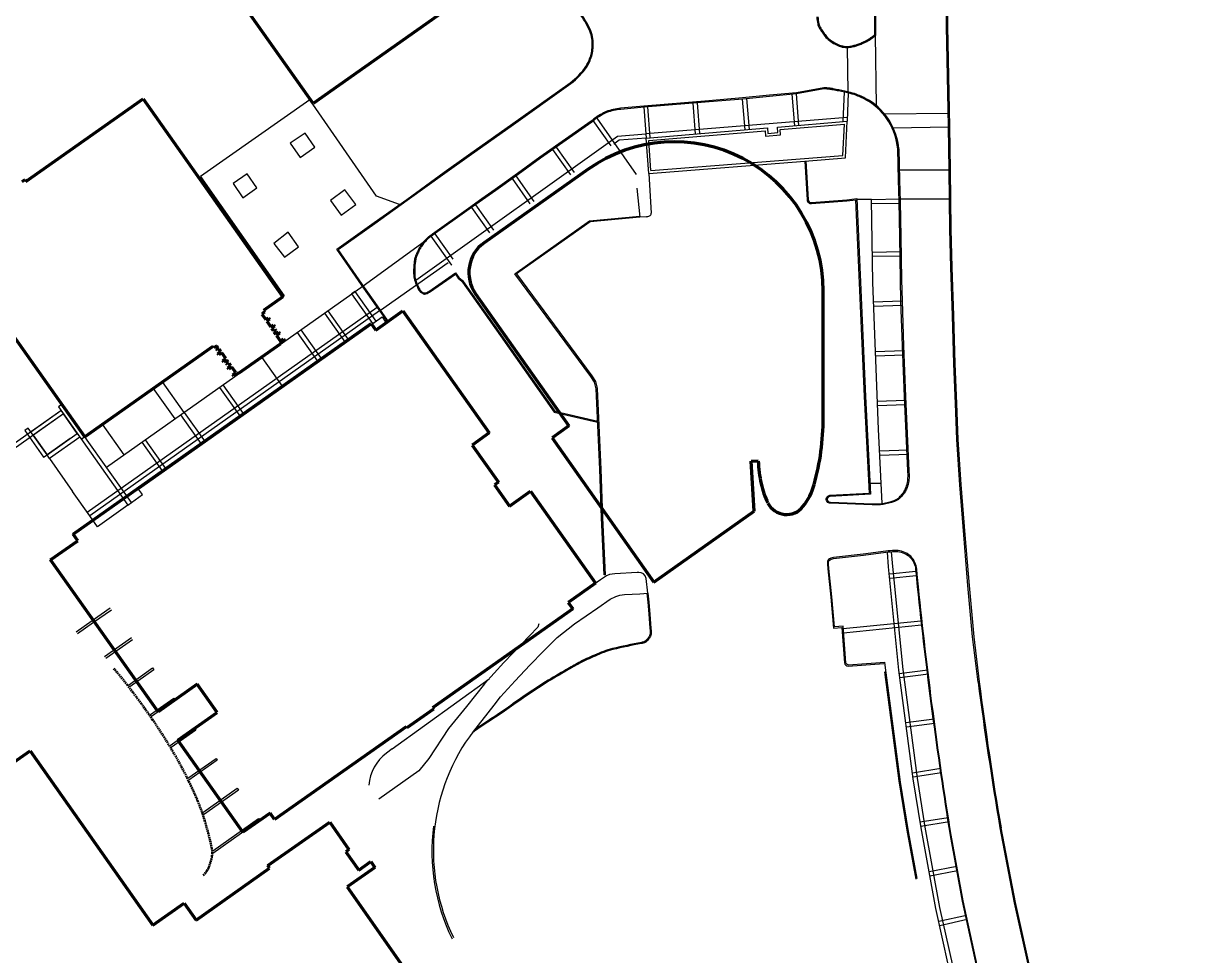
# Model space of a CAD drawing. Header units: millimetres. Extents: x -153 to 768, y -685 to 849.
# Drawn here: x 102.2 to 267.1, y -171.8 to -40.6 of the extents above; entities that cross this region are included whole.
import ezdxf

# ---------------------------------------------------------------- set-up
doc = ezdxf.new("R2010")
doc.units = ezdxf.units.MM
doc.header["$LTSCALE"] = 1.5
doc.linetypes.add('Dash', pattern=[6, 3, -3])
doc.linetypes.add('HIDDEN2', pattern=[0.1875, 0.125, -0.0625])
doc.layers.add('A-AREA', color=32, linetype='Dash', lineweight=9)
doc.layers.add('PD-Sidewalk', color=254, linetype='Continuous', true_color=0xe6e6e6)

msp = doc.modelspace()

# ---------------------------------------------------------------- linework, layer by layer
at = {"layer": 'A-AREA', "color": 7, "linetype": 'Continuous', "lineweight": 90}
for p, q in [((143.04, -51.81, 0), (123.35, -23.9, 0)), ((170.96, -32.12, 0), (143.04, -51.81, 0)), ((102.55, -62.82, 0), (119.08, -51.16, 0)), ((119.08, -51.16, 0), (138.77, -79.07, 0)), ((102.05, -62.82, 0), (102.47, -62.53, 0)), ((102.47, -62.53, 0), (102.61, -62.74, 0)), ((181.76, -61.07, 0), (167.09, -71.43, 0)), ((102.61, -62.74, 0), (102.53, -62.8, 0)), ((110.86, -98.76, 0), (91.16, -70.85, 0)), ((138.77, -79.07, 0), (136.03, -81, 0)), ((165.89, -78.62, 0), (179.04, -97.24, 0)), ((214.83, -96.11, 0), (214.83, -78.2, 0)), ((136.18, -81.21, 0), (135.8, -81.48, 0)), ((135.8, -81.48, 0), (136.36, -82.26, 0)), ((136.03, -81, 0), (136.18, -81.21, 0)), ((136.36, -82.26, 0), (136.73, -82, 0)), ((136.88, -82.21, 0), (136.51, -82.47, 0)), ((136.73, -82, 0), (136.88, -82.21, 0)), ((151.86, -83.74, 0), (155.67, -81.05, 0)), ((155.67, -81.05, 0), (167.81, -98.22, 0)), ((109.22, -112.49, 0), (151.21, -82.83, 0)), ((136.51, -82.47, 0), (137.06, -83.26, 0)), ((137.06, -83.26, 0), (137.44, -83, 0)), ((137.58, -83.2, 0), (137.17, -83.5, 0)), ((137.17, -83.5, 0), (137.39, -83.81, 0)), ((137.39, -83.81, 0), (137.64, -83.63, 0)), ((137.44, -83, 0), (137.58, -83.2, 0)), ((137.75, -83.8, 0), (137.51, -83.97, 0)), ((137.51, -83.97, 0), (137.72, -84.29, 0)), ((137.64, -83.63, 0), (137.75, -83.8, 0)), ((137.72, -84.29, 0), (138.14, -83.99, 0)), ((138.14, -83.99, 0), (138.29, -84.2, 0)), ((151.21, -82.83, 0), (151.86, -83.74, 0)), ((138.36, -85.72, 0), (132.55, -89.82, 0)), ((138.29, -84.2, 0), (137.87, -84.49, 0)), ((137.87, -84.49, 0), (138.43, -85.28, 0)), ((138.99, -85.2, 0), (138.35, -85.65, 0)), ((138.35, -85.65, 0), (138.36, -85.72, 0)), ((138.43, -85.28, 0), (138.84, -84.99, 0)), ((138.84, -84.99, 0), (138.99, -85.2, 0)), ((128.89, -86.04, 0), (110.86, -98.76, 0)), ((129.04, -86.25, 0), (128.89, -86.04, 0)), ((129.45, -85.96, 0), (129.04, -86.25, 0)), ((129.42, -86.44, 0), (129.67, -86.27, 0)), ((129.54, -86.61, 0), (129.42, -86.44, 0)), ((129.67, -86.27, 0), (129.45, -85.96, 0)), ((129.79, -86.43, 0), (129.54, -86.61, 0)), ((129.59, -87.04, 0), (130.01, -86.74, 0)), ((129.74, -87.24, 0), (129.59, -87.04, 0)), ((130.16, -86.95, 0), (129.74, -87.24, 0)), ((130.01, -86.74, 0), (129.79, -86.43, 0)), ((130.71, -87.74, 0), (130.16, -86.95, 0)), ((130.3, -88.03, 0), (130.71, -87.74, 0)), ((130.44, -88.24, 0), (130.3, -88.03, 0)), ((130.86, -87.95, 0), (130.44, -88.24, 0)), ((130.83, -88.44, 0), (131.08, -88.26, 0)), ((130.95, -88.6, 0), (130.83, -88.44, 0)), ((131.08, -88.26, 0), (130.86, -87.95, 0)), ((131.2, -88.43, 0), (130.95, -88.6, 0)), ((131, -89.03, 0), (131.42, -88.74, 0)), ((131.15, -89.24, 0), (131, -89.03, 0)), ((131.56, -88.94, 0), (131.15, -89.24, 0)), ((131.42, -88.74, 0), (131.2, -88.43, 0)), ((132.12, -89.73, 0), (131.56, -88.94, 0)), ((131.7, -90.03, 0), (132.12, -89.73, 0)), ((131.85, -90.23, 0), (131.7, -90.03, 0)), ((132.49, -89.78, 0), (131.85, -90.23, 0)), ((132.55, -89.82, 0), (132.49, -89.78, 0)), ((179.04, -97.24, 0), (176.65, -98.93, 0)), ((167.81, -98.22, 0), (165.4, -99.92, 0)), ((165.4, -99.92, 0), (169.1, -105.15, 0)), ((176.65, -98.93, 0), (190.97, -119.21, 0)), ((204.68, -102.19, 0), (205.69, -102.13, 0)), ((205.1, -109.23, 0), (204.68, -102.19, 0)), ((169.1, -105.15, 0), (168.55, -105.54, 0)), ((168.55, -105.54, 0), (170.66, -108.52, 0)), ((170.66, -108.52, 0), (173.61, -106.44, 0)), ((173.61, -106.44, 0), (182.76, -119.38, 0)), ((190.97, -119.21, 0), (205.1, -109.23, 0)), ((106.05, -116.1, 0), (109.87, -113.41, 0)), ((109.87, -113.41, 0), (109.22, -112.49, 0)), ((121.18, -137.51, 0), (106.05, -116.1, 0)), ((182.76, -119.38, 0), (178.94, -122.08, 0)), ((179.59, -122.99, 0), (159.84, -136.95, 0)), ((178.94, -122.08, 0), (179.59, -122.99, 0)), ((126.69, -133.61, 0), (121.18, -137.51, 0)), ((129.51, -137.6, 0), (126.69, -133.61, 0)), ((123.99, -141.5, 0), (129.51, -137.6, 0)), ((159.95, -137.11, 0), (156.22, -139.75, 0)), ((159.84, -136.95, 0), (159.95, -137.11, 0)), ((156.1, -139.58, 0), (137.6, -152.66, 0)), ((156.22, -139.75, 0), (156.1, -139.58, 0)), ((133.13, -154.44, 0), (123.99, -141.5, 0)), ((99.89, -145.29, 0), (103.16, -142.98, 0)), ((103.16, -142.98, 0), (120.45, -167.53, 0)), ((136.95, -151.74, 0), (133.13, -154.44, 0)), ((136.64, -159.15, 0), (145.35, -153.01, 0)), ((137.6, -152.66, 0), (136.95, -151.74, 0)), ((145.35, -153.01, 0), (148.06, -156.87, 0)), ((148.06, -156.87, 0), (147.61, -157.18, 0)), ((147.61, -157.18, 0), (149.44, -159.78, 0)), ((126.54, -166.81, 0), (136.89, -159.52, 0)), ((136.89, -159.52, 0), (136.64, -159.15, 0)), ((151.72, -159.39, 0), (147.8, -162.14, 0)), ((149.44, -159.78, 0), (151.15, -158.58, 0)), ((151.15, -158.58, 0), (151.72, -159.39, 0)), ((147.8, -162.14, 0), (168.86, -192.05, 0)), ((120.45, -167.53, 0), (124.86, -164.42, 0)), ((124.86, -164.42, 0), (126.54, -166.81, 0))]:
    msp.add_line(p, q, dxfattribs=at)
for centre, radius, start, end in [((193.86, -78.2, 0), 20.97, 0, 125.2327), ((170.11, -75.63, 0), 5.17, 125.7145, 215.3151), ((179.58, -96.11, 0), 35.25, 344.588, 0), ((222.39, -101.67, 0), 16.71, 181.6065, 192.8509), ((217.01, -103.08, 0), 11.15, 191.9023, 206.6696), ((205.13, -103.15, 0), 8.75, 321.4985, 344.588), ((209.68, -106.77, 0), 2.94, 206.6696, 321.4985)]:
    msp.add_arc(centre, radius, start, end, dxfattribs=at)
at = {"layer": 'PD-Sidewalk', "color": 9}
for p, q in [((222.32, -52.15, 0), (222.19, -42.23, 0)), ((189.57, -52.35, 0), (189.91, -56.71, 0)), ((218.21, -53.79, 0), (189.86, -56.11, 0)), ((217.96, -59.48, 0), (218.21, -54.34, 0)), ((223.46, -53.31, 0), (232.41, -53.18, 0)), ((217.61, -59.14, 0), (217.83, -54.74, 0)), ((224.66, -55.25, 0), (232.45, -55.12, 0)), ((190.26, -61.67, 0), (189.91, -56.71, 0)), ((190.58, -61.28, 0), (190.3, -57.04, 0)), ((190.58, -61.28, 0), (217.61, -59.14, 0)), ((190.26, -61.67, 0), (212.22, -59.93, 0)), ((212.22, -59.93, 0), (217.96, -59.48, 0)), ((190.26, -61.67, 0), (190.63, -67.28, 0)), ((225.53, -61.19, 0), (232.56, -61.19, 0)), ((225.65, -65.26, 0), (232.58, -65.26, 0)), ((189.91, -67.78, 0), (189.01, -67.85, 0)), ((113.92, -103.06, 0), (150.07, -77.49, 0)), ((109.82, -98.31, 0), (107.87, -95.54, 0)), ((110.87, -98.78, 0), (110.52, -99.03, 0)), ((224.14, -118.08, 0), (227.87, -117.7, 0)), ((224.2, -118.68, 0), (227.93, -118.3, 0)), ((215.88, -121.33, 0), (216.28, -125.69, 0)), ((217.65, -125.76, 0), (228.59, -124.67, 0)), ((217.7, -126.36, 0), (228.66, -125.26, 0)), ((216.28, -125.69, 0), (217.47, -125.6, 0)), ((217.47, -125.6, 0), (217.83, -130.59, 0)), ((218.35, -130.85, 0), (223.5, -130.48, 0)), ((218.36, -131.05, 0), (223.37, -130.69, 0)), ((223.55, -130.94, 0), (223.5, -130.48, 0)), ((229.58, -131.6, 0), (225.54, -132.12, 0)), ((229.65, -132.19, 0), (225.62, -132.72, 0)), ((230.44, -138.54, 0), (226.47, -139.06, 0)), ((230.52, -139.14, 0), (226.54, -139.66, 0)), ((231.39, -145.48, 0), (227.4, -146.11, 0)), ((231.48, -146.07, 0), (227.48, -146.71, 0)), ((232.44, -152.4, 0), (228.48, -153.03, 0)), ((232.54, -152.99, 0), (228.57, -153.62, 0)), ((233.65, -159.29, 0), (229.75, -160.04, 0)), ((233.75, -159.88, 0), (229.85, -160.63, 0)), ((234.98, -166.16, 0), (231.1, -167.03, 0)), ((235.11, -166.75, 0), (231.23, -167.61, 0))]:
    msp.add_line(p, q, dxfattribs=at)
at = {"layer": 'PD-Sidewalk', "color": 9, "elevation": 0}
for points in [[(193.51, 48.4, -0.000002), (183.85, 48.36, -0.000186)], [(193.51, 48.25, -0.000002), (183.85, 48.21, -0.000186)], [(231.78, -5.88), (231.97, -17.6), (232.03, -22.55), (232.23, -32.07), (232.35, -40.97), (232.55, -52.67), (232.62, -55.12), (232.71, -61.19), (232.82, -69.53), (232.95, -74.92), (233.16, -81.69), (233.35, -88.48), (233.59, -94.07), (233.8, -99.15), (234.22, -105.5), (234.76, -112.57), (235.36, -119.68), (236.02, -126.91), (236.79, -133.27, 0.010343), (239.86, -153.81)], [(153.2, -82.62), (153.31, -82.42, 0.324527), (153.28, -82.27), (151.94, -80.39), (149.82, -77.35), (146.35, -72.33), (151.63, -68.58), (156.19, -65.33), (161.49, -61.52), (164.9, -59.07), (171.13, -54.66), (178.88, -49.14, 0.076514), (181.22, -46.9, 0.060609), (181.86, -45.74, 0.095752), (182.28, -44.01, 0.103329), (182.07, -41.93, 0.040721), (181.57, -40.8, 0.020507), (180.93, -39.73), (178.5, -36.32), (177.1, -34.37), (175.15, -31.62), (173.18, -28.84), (172.34, -27.64)], [(153.34, -82.69), (153.44, -82.48, 0.309006), (153.4, -82.18), (152.07, -80.3), (149.94, -77.27), (146.55, -72.37), (151.71, -68.71), (156.28, -65.46), (161.58, -61.65), (164.99, -59.19), (171.21, -54.78), (178.96, -49.26, 0.076553), (181.34, -46.99, 0.060548), (182, -45.8, 0.095339), (182.43, -44.03, 0.103232), (182.21, -41.88, 0.040793), (181.7, -40.73, 0.020553), (181.05, -39.64), (178.62, -36.23), (177.23, -34.28), (175.28, -31.53), (173.31, -28.76), (172.44, -27.52), (172.4, -27.51)], [(213.93, -39.65, 0.041536), (214.06, -40.63, 0.095634), (214.27, -41.17, 0.01784), (214.66, -41.79, 0.019624), (215.07, -42.35, 0.064183), (215.7, -42.98, 0.038655), (216.49, -43.49, 0.052823), (217.28, -43.82, 0.034305), (217.76, -43.92, 0.040144), (218.18, -43.94, 0.023672), (218.62, -43.91, 0.038595), (219.23, -43.79, 0.017753), (219.76, -43.62, 0.014576), (220.32, -43.4, 0.016129), (220.8, -43.19, 0.028875), (221.13, -43.01, 0.008029), (221.8, -42.56, 0.018673), (222.23, -42.2), (222.23, -41.15), (222.17, -34.66)], [(214.08, -39.64, 0.041571), (214.21, -40.6, 0.0967), (214.4, -41.09, 0.017907), (214.78, -41.71, 0.01965), (215.19, -42.26, 0.064202), (215.79, -42.86, 0.038649), (216.56, -43.36, 0.052806), (217.32, -43.67, 0.034251), (217.78, -43.77, 0.040144), (218.18, -43.8, 0.023614), (218.6, -43.77, 0.038588), (219.19, -43.64, 0.01778), (219.71, -43.48, 0.014593), (220.27, -43.26, 0.016165), (220.73, -43.06, 0.028898), (221.05, -42.88, 0.007983), (221.71, -42.44, 0.016315), (222.08, -42.13), (222.09, -41.15), (222.02, -34.66)], [(225.47, -58.21, 0.231184), (221.34, -51.42, 0.028203), (219.75, -50.64, 0.051058), (218.67, -50.29, 0.003323), (217.03, -49.93, 0.001219), (216.24, -49.76, 0.019065), (216, -49.72, 0.010963), (215.15, -49.63, 0.002098), (214.93, -49.61), (211.06, -50.31), (207.27, -50.68), (203.49, -51.05), (198.74, -51.46), (189.59, -52.2), (186.31, -52.51, 0.056687), (184.28, -52.96, 0.001426), (183.49, -53.37, 0.04528), (182.52, -54.01, 0.011802), (182.15, -54.32), (182.15, -54.32), (178.54, -56.86), (174.94, -59.41), (171.79, -61.68), (168.64, -63.96), (166.78, -65.28), (164.91, -66.61), (159.84, -70.21, 0.018417), (159.41, -70.5, 0.043654), (159.12, -70.75, 0.005276), (158.58, -71.32, 0.024919), (158.15, -71.86, 0.028297), (158.03, -72.05, 0.010969), (157.77, -72.56, 0.011351), (157.52, -73.13, 0.019681), (157.39, -73.47, 0.036023), (157.31, -73.77, 0.017802), (157.22, -74.4, 0.012891), (157.18, -74.92, 0.034739), (157.19, -76.07, 0.032607), (157.25, -76.48, 0.029839), (157.37, -76.92, 0.028995), (157.69, -77.69, 0.035153), (157.98, -78.23, 0.045918), (158.07, -78.34, 0.044676), (158.4, -78.56, 0.05785), (158.58, -78.65, 0.101979), (158.72, -78.66, 0.034431), (159.06, -78.58, 0.064653), (159.4, -78.41), (163.04, -75.88), (163.43, -76.43), (163.94, -76.86), (164.04, -76.98), (169.42, -84.56), (176.97, -95.31), (182.45, -96.55), (183.12, -96.71)], [(212.37, -59.92), (212.71, -65.4, 0.437012), (213.16, -65.76), (218.14, -65.38), (219.58, -65.23), (220.8, -93.09), (221.49, -106.86), (215.79, -107.15, 0.076558), (215.63, -107.21, 0.091485), (215.51, -107.31, 0.038311), (215.44, -107.41, 0.050747), (215.4, -107.49, 0.143883), (215.4, -107.57, 0.078372), (215.5, -107.81, 0.140329), (215.63, -107.93, 0.121818), (215.87, -107.98), (221.73, -108.19, 0.030069), (222.72, -108.2, 0.042169), (223.41, -108.11, 0.007272), (224.23, -107.91, 0.023592), (224.81, -107.72, 0.034693), (225.18, -107.55, 0.057012), (225.46, -107.35, 0.041104), (225.89, -106.9, 0.019661), (226.18, -106.5, 0.02788), (226.35, -106.21, 0.019363), (226.49, -105.91, 0.068042), (226.72, -104.93, 0.034067), (226.78, -104.19), (226.75, -103.55), (226.52, -98.31), (226.28, -93.09), (226, -85.96), (225.78, -79.6), (225.71, -76.67), (225.63, -70.61), (225.52, -65.65), (225.41, -62.62), (225.32, -58.21, 0.232407), (221.26, -51.55, 0.028154), (219.69, -50.78, 0.051144), (218.64, -50.43, 0.003324), (217, -50.07, 0.001219), (216.21, -49.91, 0.019065), (215.98, -49.87, 0.010964), (215.14, -49.78, 0.001914), (214.94, -49.76), (211.08, -50.45), (207.29, -50.83), (203.51, -51.2), (198.76, -51.61), (189.61, -52.35), (186.32, -52.66, 0.056378), (184.34, -53.1, 0.001407), (183.56, -53.5, 0.045261), (182.61, -54.13, 0.012005), (182.24, -54.44), (178.63, -56.99), (175.02, -59.53), (171.88, -61.81), (168.73, -64.08), (166.87, -65.4), (165, -66.73), (159.93, -70.33, 0.018604), (159.5, -70.62, 0.043788), (159.22, -70.86, 0.005258), (158.69, -71.42, 0.024837), (158.27, -71.95, 0.028099), (158.16, -72.12, 0.010938), (157.91, -72.62, 0.011355), (157.65, -73.19, 0.019681), (157.53, -73.52, 0.036023), (157.46, -73.8, 0.017802), (157.37, -74.41, 0.012908), (157.33, -74.93, 0.034736), (157.34, -76.06, 0.032545), (157.39, -76.45, 0.029832), (157.51, -76.87, 0.02907), (157.83, -77.63, 0.03517), (158.11, -78.15, 0.042101), (158.18, -78.23, 0.043827), (158.47, -78.43, 0.058323), (158.63, -78.5, 0.098465), (158.7, -78.51, 0.033593), (159.02, -78.44, 0.063721), (159.31, -78.29), (163.07, -75.67), (163.54, -76.33), (164.05, -76.75), (164.16, -76.89), (169.55, -84.48), (177.06, -95.17), (182.49, -96.4), (183.11, -96.56)], [(225.47, -58.21), (225.56, -62.62), (225.67, -65.65), (225.78, -70.61), (225.86, -76.66), (225.93, -79.6), (226.15, -85.95), (226.43, -93.09), (226.67, -98.31), (226.9, -103.54), (226.93, -104.19, -0.034124), (226.87, -104.95, -0.067939), (226.63, -105.96, -0.019488), (226.48, -106.27, -0.02788), (226.3, -106.58, -0.019661), (226.01, -106.99, -0.041149), (225.57, -107.46, -0.057121), (225.25, -107.68, -0.034693), (224.87, -107.86, -0.023656), (224.27, -108.06, -0.007284), (223.44, -108.25, -0.042152), (222.73, -108.35, -0.029997), (221.72, -108.34), (215.86, -108.13, -0.120067), (215.56, -108.07, -0.140329), (215.37, -107.89, -0.078372), (215.25, -107.61, -0.143883), (215.26, -107.44, -0.050747), (215.31, -107.34, -0.038311), (215.4, -107.21, -0.091485), (215.56, -107.08, -0.080895), (215.78, -107), (221.33, -106.72), (220.65, -93.1), (219.44, -65.39)], [(212.22, -59.93), (212.56, -65.41, 0.431976), (213.17, -65.91)], [(244.38, -203.06), (243.23, -199.34), (239.96, -187.62), (237.09, -175.75), (234.52, -164.1), (232.84, -154.86, -0.014125), (228.23, -119.88), (228.07, -118.17), (227.99, -117.4, 0.075437), (227.73, -116.46, 0.062835), (227.37, -115.84, 0.124545), (226.34, -115.04, 0.07508), (225.37, -114.78, 0.042349), (224.88, -114.77, 0.011067), (223.65, -114.86), (220.46, -115.27), (216.28, -115.75, 0.148101), (215.57, -116.06, 0.142777), (215.42, -116.29, 0.054104), (215.42, -116.42), (215.43, -116.65), (215.48, -117.34), (215.88, -121.33)], [(190.13, -120.79), (190.16, -120.79), (190.28, -122.03), (190.42, -123.72), (190.58, -125.69), (190.62, -126.08, -0.030232), (190.63, -126.34, -0.060364), (190.6, -126.55, -0.059498), (190.37, -127.11, -0.055394), (189.84, -127.66, -0.105752), (189.47, -127.82, -0.036493), (189.25, -127.87, 0.010504), (185.21, -128.72, 0.043443), (182.71, -129.63, 0.019628), (180.48, -130.69, 0.004197), (178.75, -131.67, 0.003506), (175.81, -133.4, -0.000825), (172.97, -135.28, 0.010074), (170.29, -137.18, -0.001113), (166, -140.01, 0.091774), (165.01, -140.99, 0.273209), (162.77, -169.25)], [(190.01, -120.8), (190.13, -122.05), (190.27, -123.73), (190.43, -125.7), (190.47, -126.09, -0.030232), (190.48, -126.34, -0.060364), (190.45, -126.51, -0.058245), (190.25, -127.03, -0.054129), (189.75, -127.54, -0.10663), (189.43, -127.68, -0.038259), (189.23, -127.72, 0.010516), (185.17, -128.58, 0.043445), (182.65, -129.49, 0.019625), (180.41, -130.56, 0.004201), (178.68, -131.54, 0.003509), (175.73, -133.27, -0.000826), (172.88, -135.16, 0.010065), (170.2, -137.06, -0.001112), (165.91, -139.89, 0.002295), (165.88, -139.91, 0.002295)], [(236.64, -133.29, 0.009959), (239.71, -153.83)], [(154.16, -142.71), (153.35, -143.29, 0.21711), (150.86, -147.8, -0.391496)], [(159.96, -153.57, 0.146426), (162.58, -169.43)]]:
    msp.add_lwpolyline(points, format="xyb", dxfattribs=at)
for points in [[(236.64, -133.29), (235.87, -126.93), (235.21, -119.7), (234.61, -112.58), (234.07, -105.51), (233.65, -99.16), (233.44, -94.08), (233.2, -88.49), (233.01, -81.7), (232.8, -74.93), (232.67, -69.53), (232.56, -61.19), (232.47, -55.12), (232.4, -52.67), (232.2, -40.97), (232.08, -32.08), (231.88, -22.55), (231.82, -17.6), (231.63, -5.89)], [(218.36, -50.22), (218.26, -43.92)], [(210.41, -50.53), (210.77, -54.99)], [(211.01, -50.49), (211.37, -54.94)], [(217.76, -50.2), (217.6, -54.38)], [(218.36, -50.35), (218.21, -54.34)], [(155.18, -66.05), (151.96, -64.87), (142.56, -51.31), (127.17, -62.11), (138.96, -78.9), (138.79, -79.07)], [(190.09, -52.31), (190.43, -56.61)], [(196.47, -51.79), (196.81, -56.1)], [(197.07, -51.74), (197.41, -56.05)], [(203.44, -51.21), (203.79, -55.55)], [(204.04, -51.15), (204.39, -55.5)], [(184.98, -57.81), (182.46, -54.25)], [(182.94, -53.88), (188.48, -61.81)], [(189.91, -56.71), (206.99, -55.28), (207.04, -56.05), (208.46, -55.92), (208.41, -55.16), (218.21, -54.34)], [(143.27, -57.99), (141.91, -56), (139.8, -57.44), (141.2, -59.44), (143.27, -57.99)], [(190.3, -57.04), (206.65, -55.67), (206.7, -56.44), (208.84, -56.25), (208.79, -55.49), (217.83, -54.74)], [(157.68, -77.29), (157.46, -76.72), (185.88, -56.43), (189.87, -56.11), (189.91, -56.71), (186.09, -57.01), (185.34, -57.55)], [(179.28, -61.89), (176.76, -58.31)], [(177.25, -57.96), (179.77, -61.54)], [(135.11, -63.71), (133.74, -61.74), (131.75, -63.12), (133.11, -65.12), (135.11, -63.71)], [(173.59, -65.96), (171.07, -62.39)], [(171.56, -62.04), (174.08, -65.61)], [(149.01, -66.06), (147.49, -64), (145.46, -65.51), (146.96, -67.57), (149.01, -66.06)], [(188.59, -63.77), (189.01, -67.85)], [(213.17, -65.91), (218.15, -65.53), (219.44, -65.39)], [(223.12, -108.16), (222.62, -97.69), (221.83, -77.03), (221.64, -65.33), (219.59, -65.36)], [(221.64, -65.33), (225.62, -65.26)], [(221.66, -65.93), (225.63, -65.86)], [(167.9, -70.04), (165.38, -66.46)], [(165.87, -66.11), (168.39, -69.69)], [(189.01, -67.85), (182, -68.5), (171.64, -75.84), (182.25, -90.2), (182.79, -91), (183.02, -91.96), (183.52, -103.33), (183.52, -103.33), (183.77, -110.16), (183.96, -114.18), (184.15, -118.19), (184, -118.19), (183.81, -114.18), (183.63, -110.17), (183.63, -110.17), (183.37, -103.34), (183.37, -103.34), (183.37, -103.34), (182.85, -91.99), (182.65, -91.06), (182.13, -90.29), (171.43, -75.81), (181.94, -68.35), (188.99, -67.71)], [(140.97, -72), (139.52, -69.97), (137.51, -71.53), (139, -73.48), (140.97, -72)], [(162.55, -74.6), (162.55, -74.6), (159.66, -70.5)], [(160.16, -70.17), (162.7, -73.77)], [(150.07, -77.49), (158.64, -71.25)], [(221.74, -72.75), (225.74, -72.68)], [(221.75, -73.35), (225.75, -73.28)], [(152.49, -80.92), (162.05, -74.22)], [(111.21, -109.39), (152.02, -80.52), (152.37, -81.01), (111.56, -109.88)], [(221.91, -79.76), (225.91, -79.62)], [(221.94, -80.36), (225.93, -80.22)], [(122.1, -103.54), (152.73, -81.87), (153.26, -82.65)], [(144.62, -81.36), (147.57, -85.53)], [(145.11, -81.01), (148.06, -85.19)], [(140.79, -84.07), (143.74, -88.24)], [(141.28, -83.72), (144.23, -87.89)], [(222.17, -86.76), (226.16, -86.62)], [(222.19, -87.36), (226.19, -87.22)], [(135.81, -87.59), (138.76, -91.76)], [(120.52, -91.96), (123.56, -96.24)], [(124.86, -95.32), (121.83, -91.03)], [(129.84, -91.8), (132.79, -95.97)], [(130.33, -91.45), (133.28, -95.63)], [(222.42, -93.76), (226.42, -93.61)], [(103.61, -98.54), (103.27, -98.05), (107.52, -95.05)], [(107.87, -95.54), (103.61, -98.54), (105.57, -101.3)], [(124.86, -95.32), (127.81, -99.49)], [(222.44, -94.35), (226.44, -94.21)], [(116.41, -101.3), (113.37, -96.99)], [(124.37, -95.66), (127.32, -99.84)], [(108.83, -99.01), (105.57, -101.31)], [(118.9, -99.54), (121.86, -103.71)], [(119.39, -99.19), (122.35, -103.36)], [(105.91, -101.81), (109.14, -106.45)], [(222.78, -100.75), (226.78, -100.6)], [(222.81, -101.35), (226.81, -101.2)], [(117.44, -108.03), (119.02, -106.91), (118.44, -106.12), (122.1, -103.54)], [(223.04, -105.33), (221.24, -105.33)], [(111.56, -109.88), (109.14, -106.45)], [(116.95, -108.38), (112.65, -111.42), (111.56, -109.88)], [(241.79, -208.53), (239.62, -201.19), (236.59, -190.27), (233.38, -177.3), (230.68, -165.16), (228.61, -153.83), (227.51, -146.91), (225.48, -131.62), (224.03, -117.07), (223.86, -114.99)], [(243.85, -212.61), (240.2, -201.02), (237.17, -190.11), (233.96, -177.16), (231.27, -165.04), (229.2, -153.73), (228.1, -146.82), (226.07, -131.55), (224.63, -117.02), (224.45, -114.95)], [(165.46, -140.45), (168.49, -136.56), (169.41, -135.4), (170.44, -134.26), (171.47, -133.13), (173.55, -130.93), (175.46, -128.94), (177.37, -127.03), (179.82, -125.1), (183.09, -122.83), (184.82, -121.62), (185.65, -121.25), (186.22, -121.05), (186.84, -120.97), (187.93, -120.92), (189.01, -120.87), (190.13, -120.79), (189.92, -118.7), (189.75, -118.35), (189.52, -118.05), (189.21, -117.92), (188.89, -117.85), (188.62, -117.88), (185.5, -118.05), (184.75, -118.16), (184.33, -118.35), (183.48, -118.9), (180.38, -121.08)], [(109.67, -126.23), (111.93, -124.63), (114.45, -122.86)], [(109.85, -126.48), (112.11, -124.88), (114.62, -123.11)], [(174.81, -125.08), (174.64, -125.56), (171.14, -129.25), (169.89, -130.56), (168.51, -132.05), (167.13, -133.55), (165.87, -135.15), (164.61, -136.76), (162.1, -139.83), (159.29, -144.08), (157.91, -145.79), (152.26, -149.79)], [(117.44, -127.09), (113.66, -129.74)], [(117.61, -127.34), (113.83, -129.99)], [(117.01, -133.72), (120.42, -131.31)], [(120.42, -131.31), (120.61, -131.59), (117.2, -133.97)], [(154.16, -142.71), (154.16, -142.71), (154.16, -142.71), (154.16, -142.71), (154.16, -142.71), (167.78, -132.84)], [(123.41, -135.55), (123.6, -135.81), (120.28, -138.13), (120.11, -137.88), (123.41, -135.55)], [(122.87, -142.24), (126.34, -139.79)], [(126.34, -139.79), (126.52, -140.07), (123.02, -142.49)], [(125.4, -146.84), (129.35, -144.05), (129.5, -144.28)], [(129.5, -144.28), (125.53, -147.1)], [(127.47, -151.66), (132.32, -148.25), (132.49, -148.5)], [(132.49, -148.5), (127.58, -151.98)], [(128.89, -157.06), (135.31, -152.52), (135.51, -152.76)], [(135.51, -152.76), (128.9, -157.44)], [(239.71, -153.83), (241.7, -164.38), (244.02, -174.73), (247.17, -187.56), (250.58, -199.62), (255.02, -213.87), (259.06, -225.99), (262.87, -237.07), (266.97, -247.07)], [(239.85, -153.81), (241.84, -164.35), (244.17, -174.7), (247.31, -187.53), (250.72, -199.58), (255.16, -213.82), (259.2, -225.94), (263.01, -237.02), (267.11, -247.02)]]:
    msp.add_lwpolyline(points, dxfattribs=at)
for points in [[(151.88, -82.47), (148.93, -78.3), (148.44, -78.64), (151.39, -82.82)], [(94.43, -104.28), (107.52, -95.05), (107.87, -95.54), (94.78, -104.77)], [(117.44, -108.03), (107.66, -94.21), (107.17, -94.56), (116.95, -108.38)], [(105.57, -101.31), (102.9, -97.53), (102.41, -97.88), (105.08, -101.65)], [(105.57, -101.31), (109.82, -98.31), (110.17, -98.8), (105.91, -101.8)]]:
    msp.add_lwpolyline(points, close=True, dxfattribs=at)
at = {"layer": 'PD-Sidewalk', "color": 9}
msp.add_lwpolyline([(218.35, -130.85), (218.35, -130.85, -0.414214), (218.03, -130.57), (217.63, -125.43), (216.41, -125.53), (216.03, -121.32), (215.63, -117.32), (215.58, -116.64), (215.57, -116.41, -0.048852), (215.57, -116.32, -0.132161), (215.66, -116.18, -0.148101), (216.3, -115.9), (220.48, -115.42), (223.66, -115.01, -0.01105), (224.89, -114.92, -0.042349), (225.35, -114.93, -0.07508), (226.28, -115.18, -0.124545), (227.25, -115.94, -0.062835), (227.6, -116.52, -0.075437), (227.84, -117.42), (227.92, -118.18), (228.08, -119.89, 0.014126), (232.69, -154.88), (234.38, -164.13), (236.94, -175.79)], format="xyb", dxfattribs=at)
at = {"layer": 'PD-Sidewalk', "color": 9, "linetype": 'HIDDEN2'}
for points in [[(114.9, -131.42, -0.010963), (116.82, -133.79, -0.006646), (118.79, -136.41, -0.007954), (120.37, -138.64, -0.007709), (121.72, -140.69, -0.007302), (123.09, -142.9, -0.012973), (124.5, -145.4, -0.012705), (125.8, -148.01, -0.011646), (126.75, -150.17, -0.01522), (127.38, -151.86, -0.010605), (127.7, -152.86, -0.00596), (128.21, -154.66, -0.018264), (128.69, -156.72, -0.053622), (128.75, -157.44, -0.029215), (128.72, -157.79, -0.020515), (128.63, -158.28, -0.024266), (128.54, -158.58, -0.009446), (128.28, -159.34, -0.06405), (128.03, -159.8, -0.039985), (127.51, -160.44)], [(115.02, -131.33, -0.010912), (116.94, -133.7, -0.00664), (118.91, -136.32, -0.007952), (120.49, -138.56, -0.007711), (121.85, -140.61, -0.007301), (123.22, -142.83, -0.012974), (124.63, -145.32, -0.012697), (125.94, -147.95, -0.011654), (126.89, -150.11, -0.015211), (127.53, -151.81, -0.010614), (127.85, -152.81, -0.005932), (128.36, -154.63, -0.018291), (128.84, -156.7, -0.052982), (128.9, -157.44, -0.029854), (128.87, -157.8, -0.020663), (128.77, -158.31, -0.024117), (128.69, -158.62, -0.009299), (128.41, -159.41, -0.064198), (128.16, -159.89, -0.040315), (127.6, -160.56)]]:
    msp.add_lwpolyline(points, format="xyb", dxfattribs=at)
at = {"layer": 'PD-Sidewalk', "color": 9}
for points in [[(227.9, -161.07), (226.63, -154.16), (225.53, -147.2), (223.49, -131.85)], [(228.05, -160.96), (226.84, -154.34), (225.73, -147.38), (223.55, -130.94)]]:
    msp.add_lwpolyline(points, dxfattribs=at)
for centre, radius, start, end in [((190.16, -67.25, 0), 0.468, 298.749, 355.6945), ((189.71, -66.02, 0), 1.77, 276.7731, 292.7081), ((218.33, -130.55, 0), 0.5, 184.0861, 274.0861)]:
    msp.add_arc(centre, radius, start, end, dxfattribs=at)

doc.saveas('drawing.dxf')
